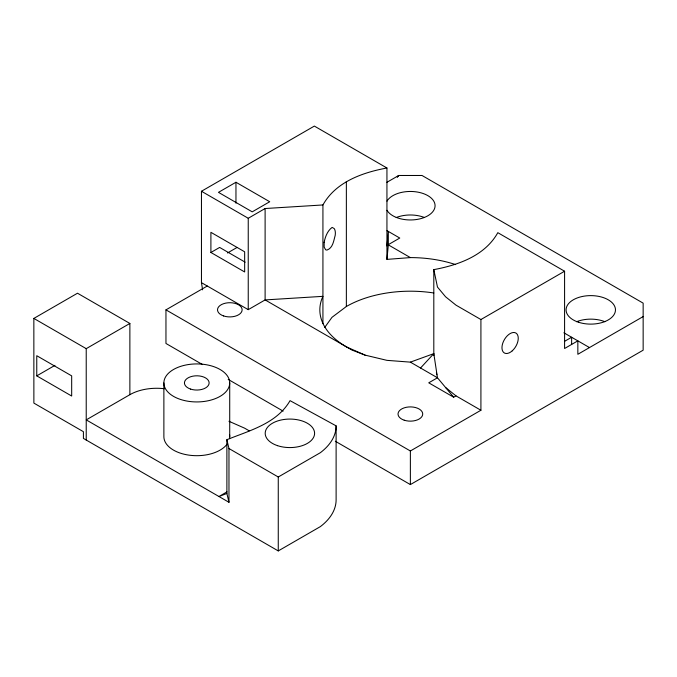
<?xml version="1.0" encoding="UTF-8"?>
<svg xmlns="http://www.w3.org/2000/svg" width="677" height="677" viewBox="0 0 677 677"><rect width="100%" height="100%" fill="white"/><g stroke="black" fill="none" stroke-linecap="round" stroke-linejoin="round"><path stroke-width="1.02" d="M386.939 245.946L388.327 231.432L388.327 244.871L386.939 259.384L410.372 257.598A90.532 52.264 0 0 1 455.638 264.605M322.929 323.64L322.929 204.953C335.741 181.935 362.449 172.533 386.939 167.998L386.939 259.384M324.74 327.414L331.975 317.335L346.362 306.503A90.532 52.264 0 0 1 433.805 292.98M420.544 368.009L433.805 353.631L437.477 377.783L453.666 397.204L455.993 395.867L480.915 410.254L480.915 319.536L564.584 271.232L564.584 348.503L577.845 340.853L577.845 354.291L643.15 316.582M202.592 289.841L201.458 282.656L201.458 191.261L314.356 126.083L386.939 167.998M235.96 182.257L218.468 192.353L252.225 211.842L269.717 201.738L235.96 182.257L235.96 203.193M33.85 318.418L77.5 293.217L129.874 323.454L129.874 394.683L86.224 419.884L228.97 502.292L228.97 448.538L226.88 439.703C249.728 430.487 276.91 423.463 290.052 400.649L336.114 425.858L336.114 499.77A76.416 44.123 0 0 1 320.289 526.655L278.264 550.917L83.415 438.417L83.415 431.698L33.875 403.103L33.85 318.418L86.224 348.655L129.874 323.454M201.458 191.261L248.239 218.273L265.113 208.524L322.929 204.953M210.902 252.479L244.659 271.959L244.659 251.802L210.902 232.321L210.902 252.479L219.636 247.435L245.176 262.185M227.489 252.978L237.094 247.435M36.761 375.87L71.677 396.028L71.677 375.87L36.761 355.713L36.761 375.87L54.947 365.368M202.575 364.607L165.958 343.467L165.958 309.863L207.28 286.016M386.914 182.299L398.736 175.478L422.016 175.478L643.15 303.144L643.15 350.187L410.372 484.58L335.31 441.243M201.458 282.656L248.239 309.66L265.113 299.919L322.929 296.34A90.532 52.264 0 0 0 346.362 346.827M227.007 491.857L218.942 496.512L226.88 493.465L226.88 439.703M228.97 448.538L278.264 476.997L320.289 452.735A76.416 44.123 0 0 0 336.114 425.858M564.55 341.343L571.625 337.256L571.625 344.441M165.958 309.863L410.372 450.975L480.915 410.254M265.113 208.524L265.113 299.919L351.871 350.009L365.106 355.129L386.939 360.35L410.372 362.136L433.805 353.631M433.805 355.552L433.805 269.632C458.295 265.096 485.011 255.694 497.815 232.676L564.584 271.232M346.632 346.979L365.106 355.129M228.936 421.263L244.642 428.186L249.178 430.809M387.007 230.671L399.768 238.042L388.133 244.761L410.372 257.598M563.882 332.788L589.481 347.572M480.915 319.536L455.993 305.149L445.568 296.78L437.477 287.065L433.805 269.632M410.372 362.136L437.477 377.783L428.744 382.818L453.666 397.204M228.208 379.408L283.13 411.117M445.568 387.489L455.993 395.867M226.88 493.465L228.97 502.292M436.394 372.655L436.826 374.703M410.372 450.975L410.372 484.58M346.362 181.521L346.362 306.503M278.264 476.997L278.264 550.917M248.239 218.273L248.239 309.66M229.715 382.928A32.919 19.007 0 0 1 180.336 399.388A32.919 19.007 0 0 1 180.336 366.469A32.919 19.007 0 0 1 229.715 382.928L229.715 436.682M163.876 382.928L163.876 436.682A32.919 19.007 0 0 0 190.372 455.325A32.919 19.007 0 0 0 227.21 443.96M86.224 348.655L86.224 440.042M386.99 201.137A24.694 14.251 0 0 1 424.97 194.214A24.694 14.251 0 0 1 424.97 217.207A24.694 14.251 0 0 1 386.99 210.293M396.214 217.554A24.694 14.251 0 0 1 424.53 217.554M576.618 321.71A24.694 14.251 0 0 1 604.933 321.71M229.537 434.702A32.919 19.007 0 0 1 229.537 438.662M129.874 394.683A37.92 21.892 0 0 1 164.511 388.742M324.156 242.281L324.156 247.156L325.696 249.83L326.932 250.092C332.999 247.994 333.668 240.673 335.2 235.359A11.433 5.941 -68.1 0 0 334.243 228.606L332.136 227.387C327.49 230.73 325.231 236.789 324.156 242.281M398.736 175.478L397.314 177.027L398.736 175.478M404.203 420.197A12.347 7.125 0 0 0 422.719 414.019A12.347 7.125 0 0 0 404.203 407.85A12.347 7.125 0 0 0 404.203 420.197M578.429 322.21A24.694 14.251 0 0 0 615.469 309.863A24.694 14.251 0 0 0 578.429 297.525A24.694 14.251 0 0 0 578.429 322.21M190.618 389.097A12.347 7.125 0 0 0 209.134 382.928A12.347 7.125 0 0 0 190.618 376.75A12.347 7.125 0 0 0 190.618 389.097M277.562 445.669A24.694 14.251 0 0 0 314.593 433.322A24.694 14.251 0 0 0 277.562 420.976A24.694 14.251 0 0 0 277.562 445.669M512.218 350.864A11.526 6.652 -60 0 0 515.874 333.016A11.526 6.652 -60 0 0 502.241 345.109A11.526 6.652 -60 0 0 512.218 350.864M223.672 315.964A12.304 7.1 0 0 0 242.129 309.812A12.304 7.1 0 0 0 223.672 303.66A12.304 7.1 0 0 0 223.672 315.964"/></g></svg>
